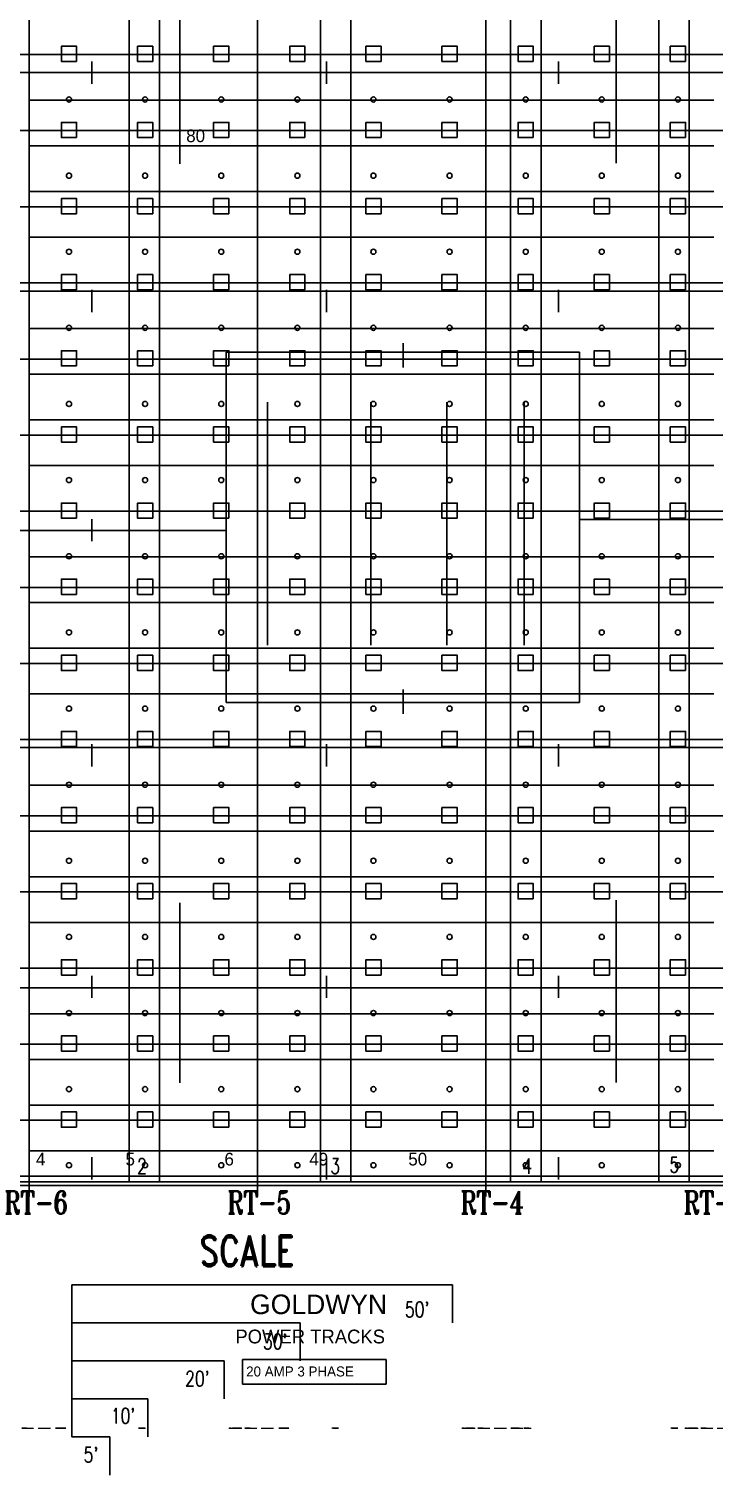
# Model space of a CAD drawing. Extents: x 1373 to 6011, y 746 to 4300.
# Drawn here: x 2741 to 3821, y 746 to 3026 of the extents above; entities that cross this region are included whole.
import ezdxf
from ezdxf.enums import TextEntityAlignment as Align

# ---------------------------------------------------------------- set-up
doc = ezdxf.new("R2010")
doc.units = 0
doc.header["$LTSCALE"] = 192
doc.header["$MEASUREMENT"] = 0
doc.layers.get('0').update_dxf_attribs({"linetype": 'CONTINUOUS'})
for name, color, linetype in [('CEILING', 4, 'CONTINUOUS'), ('ELECTTRACKS', 6, 'CONTINUOUS'), ('FIXT-DWNLITE', 6, 'CONTINUOUS'), ('FIXT-HID', 5, 'CONTINUOUS'), ('FIXT-TRACK', 7, 'CONTINUOUS'), ('VENU-CW', 8, 'CONTINUOUS'), ('VENU-JOIST', 6, 'CONTINUOUS'), ('VENU-TEXT', 7, 'CONTINUOUS'), ('VENU-TRUSS_P-POINTS', 9, 'CONTINUOUS')]:
    doc.layers.add(name, color=color, linetype=linetype)
doc.styles.add('ROMAND', font='romand', dxfattribs={"width": 0.75})
doc.styles.add('ROMANT', font='romant', dxfattribs={"width": 0.75})

# ---------------------------------------------------------------- blocks, each defined once
blk = doc.blocks.new('JOIST')
at = {"layer": 'VENU-JOIST'}
for p, q in [((0.5, 0), (359.5, 0)), ((35.8, 0, -24), (324.2, 0, -24)), ((180, 0, -24), (180, 0))]:
    blk.add_line(p, q, dxfattribs=at)
at = {"layer": 'VENU-JOIST', "extrusion": (0, -1, 0)}
for points in [[(35.8, -24), (11.7, 0)], [(59.8, 0), (35.8, -24)], [(83.8, -24), (59.8, 0)], [(107.9, 0), (83.8, -24)], [(131.9, -24), (107.9, 0)], [(156, 0), (131.9, -24)], [(180, -24), (156, 0)], [(204, 0), (180, -24)], [(228.1, -24), (204, 0)], [(252.1, 0), (228.1, -24)], [(276.2, -24), (252.1, 0)], [(300.2, 0), (276.2, -24)], [(324.2, -24), (300.2, 0)], [(348.3, 0), (324.2, -24)]]:
    blk.add_lwpolyline(points, dxfattribs=at)

msp = doc.modelspace()

# ---------------------------------------------------------------- linework, layer by layer
for p, q in [((4868.2, 1208.2), (2534.2, 1208.2)), ((4874.2, 1202.2), (2551.2, 1202.2)), ((2808.6, 1046), (3408.6, 1046)), ((2808.6, 986), (3168.6, 986)), ((2808.6, 926), (3048.6, 926)), ((2808.6, 866), (2928.6, 866)), ((2808.6, 806), (2868.6, 806))]:
    msp.add_line(p, q)
at = {"color": 1}
for p, q in [((2808.6, 1046), (2808.6, 806)), ((3408.6, 1046), (3408.6, 986)), ((3168.6, 986), (3168.6, 926)), ((3048.6, 926), (3048.6, 866)), ((2928.6, 866), (2928.6, 806)), ((2868.6, 806), (2868.6, 746))]:
    msp.add_line(p, q, dxfattribs=at)
at = {"layer": 'CEILING'}
msp.add_line((1812.2, 1208.2, 299), (4868.2, 1208.2, 299), dxfattribs=at)
at = {"layer": 'ELECTTRACKS'}
for p, q in [((3667, 3101, 300), (3667, 2814, 300)), ((2979, 2955, 300), (2979, 3097, 300)), ((2840, 2939, 300), (2840, 2974, 300)), ((3210, 2939, 300), (3210, 2974, 300)), ((3576, 2939, 300), (3576, 2974, 300)), ((2979, 2813, 300), (2979, 2955, 300)), ((2840, 2579, 300), (2840, 2614, 300)), ((3210, 2579, 300), (3210, 2614, 300)), ((3576, 2579, 300), (3576, 2614, 300)), ((3052, 1964, 300), (3052, 2516, 300)), ((3052, 2516, 300), (3609, 2516, 300)), ((3052, 2242, 300), (3052, 2516, 300)), ((3331, 2492, 300), (3331, 2530, 300)), ((3609, 2516, 300), (3609, 1964, 300)), ((3117, 2054, 300), (3117, 2437, 300)), ((3280, 2054, 300), (3280, 2437, 300)), ((3400, 2054, 300), (3400, 2437, 300)), ((3522, 2054, 300), (3522, 2437, 300)), ((2099, 2235, 300), (3052, 2235, 300)), ((2840, 2218, 300), (2840, 2253, 300)), ((3331, 1946, 300), (3331, 1984, 300)), ((3609, 1964, 300), (3052, 1964, 300)), ((2840, 1863, 300), (2840, 1898, 300)), ((3210, 1863, 300), (3210, 1898, 300)), ((3576, 1863, 300), (3576, 1898, 300)), ((2979, 1506, 300), (2979, 1648, 300)), ((3667, 1652, 300), (3667, 1365, 300)), ((2840, 1498, 300), (2840, 1533, 300)), ((3210, 1498, 300), (3210, 1533, 300)), ((3576, 1498, 300), (3576, 1533, 300)), ((2979, 1364, 300), (2979, 1506, 300)), ((2840, 1212, 300), (2840, 1247, 300)), ((3210, 1212, 300), (3210, 1247, 300)), ((3576, 1212, 300), (3576, 1247, 300)), ((3077.5, 928.2), (3077.5, 889.2)), ((3304.5, 928.2), (3077.5, 928.2)), ((3304.5, 889.2), (3304.5, 928.2)), ((3077.5, 889.2), (3304.5, 889.2))]:
    msp.add_line(p, q, dxfattribs=at)
at = {"layer": 'FIXT-DWNLITE'}
for centre in [(2804.2, 2914.2, 300), (2924.2, 2914.2, 300), (3044.2, 2914.2, 300), (3164.2, 2914.2, 300), (3284.2, 2914.2, 300), (3284.2, 2914.2, 300), (3404.2, 2914.2, 300), (3404.2, 2914.2, 300), (3524.2, 2914.2, 300), (3524.2, 2914.2, 300), (3644.2, 2914.2, 300), (3644.2, 2914.2, 300), (3764.2, 2914.2, 300), (3764.2, 2914.2, 300), (2804.2, 2794.2, 300), (2924.2, 2794.2, 300), (3044.2, 2794.2, 300), (3164.2, 2794.2, 300), (3284.2, 2794.2, 300), (3284.2, 2794.2, 300), (3404.2, 2794.2, 300), (3404.2, 2794.2, 300), (3524.2, 2794.2, 300), (3524.2, 2794.2, 300), (3644.2, 2794.2, 300), (3644.2, 2794.2, 300), (3644.2, 2794.2, 300), (3764.2, 2794.2, 300), (3764.2, 2794.2, 300), (2804.2, 2674.3, 300), (2924.2, 2674.3, 300), (3044.2, 2674.3, 300), (3164.2, 2674.3, 300), (3284.2, 2674.3, 300), (3284.2, 2674.3, 300), (3404.2, 2674.3, 300), (3404.2, 2674.3, 300), (3524.2, 2674.3, 300), (3524.2, 2674.3, 300), (3644.2, 2674.3, 300), (3644.2, 2674.3, 300), (3764.2, 2674.3, 300), (3764.2, 2674.3, 300), (2804.2, 2554.3, 300), (2924.2, 2554.3, 300), (3044.2, 2554.3, 300), (3164.2, 2554.3, 300), (3284.2, 2554.3, 300), (3284.2, 2554.3, 300), (3404.2, 2554.3, 300), (3404.2, 2554.3, 300), (3524.2, 2554.3, 300), (3524.2, 2554.3, 300), (3644.2, 2554.3, 300), (3644.2, 2554.3, 300), (3764.2, 2554.3, 300), (3764.2, 2554.3, 300), (2804.2, 2434.3, 300), (2924.2, 2434.3, 300), (3044.2, 2434.3, 300), (3164.2, 2434.3, 300), (3284.2, 2434.3, 300), (3284.2, 2434.3, 300), (3404.2, 2434.3, 300), (3404.2, 2434.3, 300), (3524.2, 2434.3, 300), (3524.2, 2434.3, 300), (3644.2, 2434.3, 300), (3644.2, 2434.3, 300), (3764.2, 2434.3, 300), (3764.2, 2434.3, 300), (2804.2, 2314.3, 300), (2924.2, 2314.3, 300), (3044.2, 2314.3, 300), (3164.2, 2314.3, 300), (3284.2, 2314.3, 300), (3284.2, 2314.3, 300), (3404.2, 2314.3, 300), (3404.2, 2314.3, 300), (3524.2, 2314.3, 300), (3524.2, 2314.3, 300), (3644.2, 2314.3, 300), (3644.2, 2314.3, 300), (3644.2, 2314.3, 300), (3764.2, 2314.3, 300), (3764.2, 2314.3, 300), (2804.2, 2194.2, 300), (2924.2, 2194.2, 300), (3044.2, 2194.2, 300), (3164.2, 2194.2, 300), (3284.2, 2194.2, 300), (3404.2, 2194.2, 300), (3524.2, 2194.2, 300), (3644.2, 2194.2, 300), (3764.2, 2194.2, 300), (2804.2, 2074.2, 300), (2924.2, 2074.2, 300), (3044.2, 2074.2, 300), (3164.2, 2074.2, 300), (3284.2, 2074.2, 300), (3404.2, 2074.2, 300), (3524.2, 2074.2, 300), (3644.2, 2074.2, 300), (3764.2, 2074.2, 300), (2804.2, 1954.2, 300), (2924.2, 1954.2, 300), (3044.2, 1954.2, 300), (3164.2, 1954.2, 300), (3284.2, 1954.2, 300), (3404.2, 1954.2, 300), (3524.2, 1954.2, 300), (3644.2, 1954.2, 300), (3764.2, 1954.2, 300), (2804.2, 1834.2, 300), (2924.2, 1834.2, 300), (3044.2, 1834.2, 300), (3164.2, 1834.2, 300), (3284.2, 1834.2, 300), (3404.2, 1834.2, 300), (3524.2, 1834.2, 300), (3644.2, 1834.2, 300), (3644.2, 1834.2, 300), (3764.2, 1834.2, 300), (2804.2, 1714.3, 300), (2924.2, 1714.3, 300), (3044.2, 1714.3, 300), (3164.2, 1714.3, 300), (3284.2, 1714.3, 300), (3404.2, 1714.3, 300), (3524.2, 1714.3, 300), (3644.2, 1714.3, 300), (3764.2, 1714.3, 300), (2804.2, 1594.3, 300), (2924.2, 1594.3, 300), (3044.2, 1594.3, 300), (3164.2, 1594.3, 300), (3284.2, 1594.3, 300), (3404.2, 1594.3, 300), (3524.2, 1594.3, 300), (3644.2, 1594.3, 300), (3764.2, 1594.3, 300), (2804.2, 1474.3, 300), (2924.2, 1474.3, 300), (3044.2, 1474.3, 300), (3164.2, 1474.3, 300), (3284.2, 1474.3, 300), (3404.2, 1474.3, 300), (3524.2, 1474.3, 300), (3644.2, 1474.3, 300), (3764.2, 1474.3, 300), (2804.2, 1354.3, 300), (2924.2, 1354.3, 300), (3044.2, 1354.3, 300), (3164.2, 1354.3, 300), (3164.2, 1354.3, 300), (3284.2, 1354.3, 300), (3404.2, 1354.3, 300), (3524.2, 1354.3, 300), (3644.2, 1354.3, 300), (3644.2, 1354.3, 300), (3764.2, 1354.3, 300), (2804.2, 1234.3, 300), (2924.2, 1234.3, 300), (3044.2, 1234.3, 300), (3164.2, 1234.3, 300), (3164.2, 1234.3, 300), (3284.2, 1234.3, 300), (3404.2, 1234.3, 300), (3524.2, 1234.3, 300), (3644.2, 1234.3, 300), (3644.2, 1234.3, 300), (3764.2, 1234.3, 300)]:
    msp.add_circle(centre, 4, dxfattribs=at)
at = {"layer": 'FIXT-HID', "elevation": 300}
for points in [[(2816.2, 2974.2), (2816.2, 2998.2), (2816.2, 2998.2), (2816.2, 2998.2), (2792.2, 2998.2), (2792.2, 2974.2)], [(2816.2, 2974.2), (2816.2, 2998.2), (2816.2, 2998.2), (2816.2, 2998.2), (2792.2, 2998.2), (2792.2, 2974.2)], [(2936.2, 2974.2), (2936.2, 2998.2), (2936.2, 2998.2), (2936.2, 2998.2), (2912.2, 2998.2), (2912.2, 2974.2)], [(2936.2, 2974.2), (2936.2, 2998.2), (2936.2, 2998.2), (2936.2, 2998.2), (2912.2, 2998.2), (2912.2, 2974.2)], [(3056.2, 2974.2), (3056.2, 2998.2), (3056.2, 2998.2), (3056.2, 2998.2), (3032.2, 2998.2), (3032.2, 2974.2)], [(3056.2, 2974.2), (3056.2, 2998.2), (3056.2, 2998.2), (3056.2, 2998.2), (3032.2, 2998.2), (3032.2, 2974.2)], [(3176.2, 2974.2), (3176.2, 2998.2), (3176.2, 2998.2), (3176.2, 2998.2), (3152.2, 2998.2), (3152.2, 2974.2)], [(3176.2, 2974.2), (3176.2, 2998.2), (3176.2, 2998.2), (3176.2, 2998.2), (3152.2, 2998.2), (3152.2, 2974.2)], [(3296.2, 2974.2), (3296.2, 2998.2), (3296.2, 2998.2), (3296.2, 2998.2), (3272.2, 2998.2), (3272.2, 2974.2)], [(3296.2, 2974.2), (3296.2, 2998.2), (3296.2, 2998.2), (3296.2, 2998.2), (3272.2, 2998.2), (3272.2, 2974.2)], [(3416.2, 2974.2), (3416.2, 2998.2), (3416.2, 2998.2), (3416.2, 2998.2), (3392.2, 2998.2), (3392.2, 2974.2)], [(3416.2, 2974.2), (3416.2, 2998.2), (3416.2, 2998.2), (3416.2, 2998.2), (3392.2, 2998.2), (3392.2, 2974.2)], [(3536.2, 2974.2), (3536.2, 2998.2), (3536.2, 2998.2), (3536.2, 2998.2), (3512.2, 2998.2), (3512.2, 2974.2)], [(3536.2, 2974.2), (3536.2, 2998.2), (3536.2, 2998.2), (3536.2, 2998.2), (3512.2, 2998.2), (3512.2, 2974.2)], [(3656.2, 2974.2), (3656.2, 2998.2), (3656.2, 2998.2), (3656.2, 2998.2), (3632.2, 2998.2), (3632.2, 2974.2)], [(3656.2, 2974.2), (3656.2, 2998.2), (3656.2, 2998.2), (3656.2, 2998.2), (3632.2, 2998.2), (3632.2, 2974.2)], [(3776.2, 2974.2), (3776.2, 2998.2), (3776.2, 2998.2), (3776.2, 2998.2), (3752.2, 2998.2), (3752.2, 2974.2)], [(3776.2, 2974.2), (3776.2, 2998.2), (3776.2, 2998.2), (3776.2, 2998.2), (3752.2, 2998.2), (3752.2, 2974.2)], [(2816.2, 2854.2), (2816.2, 2878.2), (2816.2, 2878.2), (2816.2, 2878.2), (2792.2, 2878.2), (2792.2, 2854.2)], [(2936.2, 2854.2), (2936.2, 2878.2), (2936.2, 2878.2), (2936.2, 2878.2), (2912.2, 2878.2), (2912.2, 2854.2)], [(3056.2, 2854.2), (3056.2, 2878.2), (3056.2, 2878.2), (3056.2, 2878.2), (3032.2, 2878.2), (3032.2, 2854.2)], [(3176.2, 2854.2), (3176.2, 2878.2), (3176.2, 2878.2), (3176.2, 2878.2), (3152.2, 2878.2), (3152.2, 2854.2)], [(3296.2, 2854.2), (3296.2, 2878.2), (3296.2, 2878.2), (3296.2, 2878.2), (3272.2, 2878.2), (3272.2, 2854.2)], [(3416.2, 2854.2), (3416.2, 2878.2), (3416.2, 2878.2), (3416.2, 2878.2), (3392.2, 2878.2), (3392.2, 2854.2)], [(3536.2, 2854.2), (3536.2, 2878.2), (3536.2, 2878.2), (3536.2, 2878.2), (3512.2, 2878.2), (3512.2, 2854.2)], [(3656.2, 2854.2), (3656.2, 2878.2), (3656.2, 2878.2), (3656.2, 2878.2), (3632.2, 2878.2), (3632.2, 2854.2)], [(3776.2, 2854.2), (3776.2, 2878.2), (3776.2, 2878.2), (3776.2, 2878.2), (3752.2, 2878.2), (3752.2, 2854.2)], [(2816.2, 2734.2), (2816.2, 2758.2), (2816.2, 2758.2), (2816.2, 2758.2), (2792.2, 2758.2), (2792.2, 2734.2)], [(2936.2, 2734.2), (2936.2, 2758.2), (2936.2, 2758.2), (2936.2, 2758.2), (2912.2, 2758.2), (2912.2, 2734.2)], [(3056.2, 2734.2), (3056.2, 2758.2), (3056.2, 2758.2), (3056.2, 2758.2), (3032.2, 2758.2), (3032.2, 2734.2)], [(3176.2, 2734.2), (3176.2, 2758.2), (3176.2, 2758.2), (3176.2, 2758.2), (3152.2, 2758.2), (3152.2, 2734.2)], [(3296.2, 2734.2), (3296.2, 2758.2), (3296.2, 2758.2), (3296.2, 2758.2), (3272.2, 2758.2), (3272.2, 2734.2)], [(3416.2, 2734.2), (3416.2, 2758.2), (3416.2, 2758.2), (3416.2, 2758.2), (3392.2, 2758.2), (3392.2, 2734.2)], [(3536.2, 2734.2), (3536.2, 2758.2), (3536.2, 2758.2), (3536.2, 2758.2), (3512.2, 2758.2), (3512.2, 2734.2)], [(3656.2, 2734.2), (3656.2, 2758.2), (3656.2, 2758.2), (3656.2, 2758.2), (3632.2, 2758.2), (3632.2, 2734.2)], [(3776.2, 2734.2), (3776.2, 2758.2), (3776.2, 2758.2), (3776.2, 2758.2), (3752.2, 2758.2), (3752.2, 2734.2)], [(2816.2, 2614.2), (2816.2, 2638.2), (2816.2, 2638.2), (2816.2, 2638.2), (2792.2, 2638.2), (2792.2, 2614.2)], [(2936.2, 2614.2), (2936.2, 2638.2), (2936.2, 2638.2), (2936.2, 2638.2), (2912.2, 2638.2), (2912.2, 2614.2)], [(3056.2, 2614.2), (3056.2, 2638.2), (3056.2, 2638.2), (3056.2, 2638.2), (3032.2, 2638.2), (3032.2, 2614.2)], [(3176.2, 2614.2), (3176.2, 2638.2), (3176.2, 2638.2), (3176.2, 2638.2), (3152.2, 2638.2), (3152.2, 2614.2)], [(3296.2, 2614.2), (3296.2, 2638.2), (3296.2, 2638.2), (3296.2, 2638.2), (3272.2, 2638.2), (3272.2, 2614.2)], [(3416.2, 2614.2), (3416.2, 2638.2), (3416.2, 2638.2), (3416.2, 2638.2), (3392.2, 2638.2), (3392.2, 2614.2)], [(3536.2, 2614.2), (3536.2, 2638.2), (3536.2, 2638.2), (3536.2, 2638.2), (3512.2, 2638.2), (3512.2, 2614.2)], [(3656.2, 2614.2), (3656.2, 2638.2), (3656.2, 2638.2), (3656.2, 2638.2), (3632.2, 2638.2), (3632.2, 2614.2)], [(3776.2, 2614.2), (3776.2, 2638.2), (3776.2, 2638.2), (3776.2, 2638.2), (3752.2, 2638.2), (3752.2, 2614.2)], [(2816.2, 2494.2), (2816.2, 2518.2), (2816.2, 2518.2), (2816.2, 2518.2), (2792.2, 2518.2), (2792.2, 2494.2)], [(2936.2, 2494.2), (2936.2, 2518.2), (2936.2, 2518.2), (2936.2, 2518.2), (2912.2, 2518.2), (2912.2, 2494.2)], [(3056.2, 2494.2), (3056.2, 2518.2), (3056.2, 2518.2), (3056.2, 2518.2), (3032.2, 2518.2), (3032.2, 2494.2)], [(3176.2, 2494.2), (3176.2, 2518.2), (3176.2, 2518.2), (3176.2, 2518.2), (3152.2, 2518.2), (3152.2, 2494.2)], [(3296.2, 2494.2), (3296.2, 2518.2), (3296.2, 2518.2), (3296.2, 2518.2), (3272.2, 2518.2), (3272.2, 2494.2)], [(3416.2, 2494.2), (3416.2, 2518.2), (3416.2, 2518.2), (3416.2, 2518.2), (3392.2, 2518.2), (3392.2, 2494.2)], [(3536.2, 2494.2), (3536.2, 2518.2), (3536.2, 2518.2), (3536.2, 2518.2), (3512.2, 2518.2), (3512.2, 2494.2)], [(3656.2, 2494.2), (3656.2, 2518.2), (3656.2, 2518.2), (3656.2, 2518.2), (3632.2, 2518.2), (3632.2, 2494.2)], [(3776.2, 2494.2), (3776.2, 2518.2), (3776.2, 2518.2), (3776.2, 2518.2), (3752.2, 2518.2), (3752.2, 2494.2)], [(2816.2, 2374.2), (2816.2, 2398.2), (2816.2, 2398.2), (2816.2, 2398.2), (2792.2, 2398.2), (2792.2, 2374.2)], [(2936.2, 2374.2), (2936.2, 2398.2), (2936.2, 2398.2), (2936.2, 2398.2), (2912.2, 2398.2), (2912.2, 2374.2)], [(3056.2, 2374.2), (3056.2, 2398.2), (3056.2, 2398.2), (3056.2, 2398.2), (3032.2, 2398.2), (3032.2, 2374.2)], [(3176.2, 2374.2), (3176.2, 2398.2), (3176.2, 2398.2), (3176.2, 2398.2), (3152.2, 2398.2), (3152.2, 2374.2)], [(3296.2, 2374.2), (3296.2, 2398.2), (3296.2, 2398.2), (3296.2, 2398.2), (3272.2, 2398.2), (3272.2, 2374.2)], [(3416.2, 2374.2), (3416.2, 2398.2), (3416.2, 2398.2), (3416.2, 2398.2), (3392.2, 2398.2), (3392.2, 2374.2)], [(3536.2, 2374.2), (3536.2, 2398.2), (3536.2, 2398.2), (3536.2, 2398.2), (3512.2, 2398.2), (3512.2, 2374.2)], [(3656.2, 2374.2), (3656.2, 2398.2), (3656.2, 2398.2), (3656.2, 2398.2), (3632.2, 2398.2), (3632.2, 2374.2)], [(3776.2, 2374.2), (3776.2, 2398.2), (3776.2, 2398.2), (3776.2, 2398.2), (3752.2, 2398.2), (3752.2, 2374.2)], [(2816.2, 2254.2), (2816.2, 2278.2), (2816.2, 2278.2), (2816.2, 2278.2), (2792.2, 2278.2), (2792.2, 2254.2)], [(2816.2, 2254.2), (2816.2, 2278.2), (2816.2, 2278.2), (2816.2, 2278.2), (2792.2, 2278.2), (2792.2, 2254.2)], [(2816.2, 2254.2), (2816.2, 2278.2), (2816.2, 2278.2), (2816.2, 2278.2), (2792.2, 2278.2), (2792.2, 2254.2)], [(2936.2, 2254.2), (2936.2, 2278.2), (2936.2, 2278.2), (2936.2, 2278.2), (2912.2, 2278.2), (2912.2, 2254.2)], [(2936.2, 2254.2), (2936.2, 2278.2), (2936.2, 2278.2), (2936.2, 2278.2), (2912.2, 2278.2), (2912.2, 2254.2)], [(2936.2, 2254.2), (2936.2, 2278.2), (2936.2, 2278.2), (2936.2, 2278.2), (2912.2, 2278.2), (2912.2, 2254.2)], [(3056.2, 2254.2), (3056.2, 2278.2), (3056.2, 2278.2), (3056.2, 2278.2), (3032.2, 2278.2), (3032.2, 2254.2)], [(3056.2, 2254.2), (3056.2, 2278.2), (3056.2, 2278.2), (3056.2, 2278.2), (3032.2, 2278.2), (3032.2, 2254.2)], [(3056.2, 2254.2), (3056.2, 2278.2), (3056.2, 2278.2), (3056.2, 2278.2), (3032.2, 2278.2), (3032.2, 2254.2)], [(3176.2, 2254.2), (3176.2, 2278.2), (3176.2, 2278.2), (3176.2, 2278.2), (3152.2, 2278.2), (3152.2, 2254.2)], [(3296.2, 2254.2), (3296.2, 2278.2), (3296.2, 2278.2), (3296.2, 2278.2), (3272.2, 2278.2), (3272.2, 2254.2)], [(3416.2, 2254.2), (3416.2, 2278.2), (3416.2, 2278.2), (3416.2, 2278.2), (3392.2, 2278.2), (3392.2, 2254.2)], [(3536.2, 2254.2), (3536.2, 2278.2), (3536.2, 2278.2), (3536.2, 2278.2), (3512.2, 2278.2), (3512.2, 2254.2)], [(3656.2, 2254.2), (3656.2, 2278.2), (3656.2, 2278.2), (3656.2, 2278.2), (3632.2, 2278.2), (3632.2, 2254.2)], [(3776.2, 2254.2), (3776.2, 2278.2), (3776.2, 2278.2), (3776.2, 2278.2), (3752.2, 2278.2), (3752.2, 2254.2)], [(2816.2, 2134.2), (2816.2, 2158.2), (2816.2, 2158.2), (2816.2, 2158.2), (2792.2, 2158.2), (2792.2, 2134.2)], [(2816.2, 2134.2), (2816.2, 2158.2), (2816.2, 2158.2), (2816.2, 2158.2), (2792.2, 2158.2), (2792.2, 2134.2)], [(2936.2, 2134.2), (2936.2, 2158.2), (2936.2, 2158.2), (2936.2, 2158.2), (2912.2, 2158.2), (2912.2, 2134.2)], [(2936.2, 2134.2), (2936.2, 2158.2), (2936.2, 2158.2), (2936.2, 2158.2), (2912.2, 2158.2), (2912.2, 2134.2)], [(3056.2, 2134.2), (3056.2, 2158.2), (3056.2, 2158.2), (3056.2, 2158.2), (3032.2, 2158.2), (3032.2, 2134.2)], [(3056.2, 2134.2), (3056.2, 2158.2), (3056.2, 2158.2), (3056.2, 2158.2), (3032.2, 2158.2), (3032.2, 2134.2)], [(3176.2, 2134.2), (3176.2, 2158.2), (3176.2, 2158.2), (3176.2, 2158.2), (3152.2, 2158.2), (3152.2, 2134.2)], [(3296.2, 2134.2), (3296.2, 2158.2), (3296.2, 2158.2), (3296.2, 2158.2), (3272.2, 2158.2), (3272.2, 2134.2)], [(3416.2, 2134.2), (3416.2, 2158.2), (3416.2, 2158.2), (3416.2, 2158.2), (3392.2, 2158.2), (3392.2, 2134.2)], [(3536.2, 2134.2), (3536.2, 2158.2), (3536.2, 2158.2), (3536.2, 2158.2), (3512.2, 2158.2), (3512.2, 2134.2)], [(3656.2, 2134.2), (3656.2, 2158.2), (3656.2, 2158.2), (3656.2, 2158.2), (3632.2, 2158.2), (3632.2, 2134.2)], [(3776.2, 2134.2), (3776.2, 2158.2), (3776.2, 2158.2), (3776.2, 2158.2), (3752.2, 2158.2), (3752.2, 2134.2)], [(2816.2, 2014.2), (2816.2, 2038.2), (2816.2, 2038.2), (2816.2, 2038.2), (2792.2, 2038.2), (2792.2, 2014.2)], [(2816.2, 2014.2), (2816.2, 2038.2), (2816.2, 2038.2), (2816.2, 2038.2), (2792.2, 2038.2), (2792.2, 2014.2)], [(2936.2, 2014.2), (2936.2, 2038.2), (2936.2, 2038.2), (2936.2, 2038.2), (2912.2, 2038.2), (2912.2, 2014.2)], [(2936.2, 2014.2), (2936.2, 2038.2), (2936.2, 2038.2), (2936.2, 2038.2), (2912.2, 2038.2), (2912.2, 2014.2)], [(3056.2, 2014.2), (3056.2, 2038.2), (3056.2, 2038.2), (3056.2, 2038.2), (3032.2, 2038.2), (3032.2, 2014.2)], [(3056.2, 2014.2), (3056.2, 2038.2), (3056.2, 2038.2), (3056.2, 2038.2), (3032.2, 2038.2), (3032.2, 2014.2)], [(3176.2, 2014.2), (3176.2, 2038.2), (3176.2, 2038.2), (3176.2, 2038.2), (3152.2, 2038.2), (3152.2, 2014.2)], [(3176.2, 2014.2), (3176.2, 2038.2), (3176.2, 2038.2), (3176.2, 2038.2), (3152.2, 2038.2), (3152.2, 2014.2)], [(3296.2, 2014.2), (3296.2, 2038.2), (3296.2, 2038.2), (3296.2, 2038.2), (3272.2, 2038.2), (3272.2, 2014.2)], [(3296.2, 2014.2), (3296.2, 2038.2), (3296.2, 2038.2), (3296.2, 2038.2), (3272.2, 2038.2), (3272.2, 2014.2)], [(3416.2, 2014.2), (3416.2, 2038.2), (3416.2, 2038.2), (3416.2, 2038.2), (3392.2, 2038.2), (3392.2, 2014.2)], [(3416.2, 2014.2), (3416.2, 2038.2), (3416.2, 2038.2), (3416.2, 2038.2), (3392.2, 2038.2), (3392.2, 2014.2)], [(3536.2, 2014.2), (3536.2, 2038.2), (3536.2, 2038.2), (3536.2, 2038.2), (3512.2, 2038.2), (3512.2, 2014.2)], [(3536.2, 2014.2), (3536.2, 2038.2), (3536.2, 2038.2), (3536.2, 2038.2), (3512.2, 2038.2), (3512.2, 2014.2)], [(3656.2, 2014.2), (3656.2, 2038.2), (3656.2, 2038.2), (3656.2, 2038.2), (3632.2, 2038.2), (3632.2, 2014.2)], [(3656.2, 2014.2), (3656.2, 2038.2), (3656.2, 2038.2), (3656.2, 2038.2), (3632.2, 2038.2), (3632.2, 2014.2)], [(3776.2, 2014.2), (3776.2, 2038.2), (3776.2, 2038.2), (3776.2, 2038.2), (3752.2, 2038.2), (3752.2, 2014.2)], [(3776.2, 2014.2), (3776.2, 2038.2), (3776.2, 2038.2), (3776.2, 2038.2), (3752.2, 2038.2), (3752.2, 2014.2)], [(2816.2, 1894.2), (2816.2, 1918.2), (2816.2, 1918.2), (2816.2, 1918.2), (2792.2, 1918.2), (2792.2, 1894.2)], [(2936.2, 1894.2), (2936.2, 1918.2), (2936.2, 1918.2), (2936.2, 1918.2), (2912.2, 1918.2), (2912.2, 1894.2)], [(3056.2, 1894.2), (3056.2, 1918.2), (3056.2, 1918.2), (3056.2, 1918.2), (3032.2, 1918.2), (3032.2, 1894.2)], [(3176.2, 1894.2), (3176.2, 1918.2), (3176.2, 1918.2), (3176.2, 1918.2), (3152.2, 1918.2), (3152.2, 1894.2)], [(3176.2, 1894.2), (3176.2, 1918.2), (3176.2, 1918.2), (3176.2, 1918.2), (3152.2, 1918.2), (3152.2, 1894.2)], [(3296.2, 1894.2), (3296.2, 1918.2), (3296.2, 1918.2), (3296.2, 1918.2), (3272.2, 1918.2), (3272.2, 1894.2)], [(3296.2, 1894.2), (3296.2, 1918.2), (3296.2, 1918.2), (3296.2, 1918.2), (3272.2, 1918.2), (3272.2, 1894.2)], [(3416.2, 1894.2), (3416.2, 1918.2), (3416.2, 1918.2), (3416.2, 1918.2), (3392.2, 1918.2), (3392.2, 1894.2)], [(3416.2, 1894.2), (3416.2, 1918.2), (3416.2, 1918.2), (3416.2, 1918.2), (3392.2, 1918.2), (3392.2, 1894.2)], [(3536.2, 1894.2), (3536.2, 1918.2), (3536.2, 1918.2), (3536.2, 1918.2), (3512.2, 1918.2), (3512.2, 1894.2)], [(3536.2, 1894.2), (3536.2, 1918.2), (3536.2, 1918.2), (3536.2, 1918.2), (3512.2, 1918.2), (3512.2, 1894.2)], [(3656.2, 1894.2), (3656.2, 1918.2), (3656.2, 1918.2), (3656.2, 1918.2), (3632.2, 1918.2), (3632.2, 1894.2)], [(3656.2, 1894.2), (3656.2, 1918.2), (3656.2, 1918.2), (3656.2, 1918.2), (3632.2, 1918.2), (3632.2, 1894.2)], [(3776.2, 1894.2), (3776.2, 1918.2), (3776.2, 1918.2), (3776.2, 1918.2), (3752.2, 1918.2), (3752.2, 1894.2)], [(3776.2, 1894.2), (3776.2, 1918.2), (3776.2, 1918.2), (3776.2, 1918.2), (3752.2, 1918.2), (3752.2, 1894.2)], [(2816.2, 1774.2), (2816.2, 1798.2), (2816.2, 1798.2), (2816.2, 1798.2), (2792.2, 1798.2), (2792.2, 1774.2)], [(2936.2, 1774.2), (2936.2, 1798.2), (2936.2, 1798.2), (2936.2, 1798.2), (2912.2, 1798.2), (2912.2, 1774.2)], [(3056.2, 1774.2), (3056.2, 1798.2), (3056.2, 1798.2), (3056.2, 1798.2), (3032.2, 1798.2), (3032.2, 1774.2)], [(3176.2, 1774.2), (3176.2, 1798.2), (3176.2, 1798.2), (3176.2, 1798.2), (3152.2, 1798.2), (3152.2, 1774.2)], [(3296.2, 1774.2), (3296.2, 1798.2), (3296.2, 1798.2), (3296.2, 1798.2), (3272.2, 1798.2), (3272.2, 1774.2)], [(3416.2, 1774.2), (3416.2, 1798.2), (3416.2, 1798.2), (3416.2, 1798.2), (3392.2, 1798.2), (3392.2, 1774.2)], [(3536.2, 1774.2), (3536.2, 1798.2), (3536.2, 1798.2), (3536.2, 1798.2), (3512.2, 1798.2), (3512.2, 1774.2)], [(3656.2, 1774.2), (3656.2, 1798.2), (3656.2, 1798.2), (3656.2, 1798.2), (3632.2, 1798.2), (3632.2, 1774.2)], [(3776.2, 1774.2), (3776.2, 1798.2), (3776.2, 1798.2), (3776.2, 1798.2), (3752.2, 1798.2), (3752.2, 1774.2)], [(2816.2, 1654.2), (2816.2, 1678.2), (2816.2, 1678.2), (2816.2, 1678.2), (2792.2, 1678.2), (2792.2, 1654.2)], [(2936.2, 1654.2), (2936.2, 1678.2), (2936.2, 1678.2), (2936.2, 1678.2), (2912.2, 1678.2), (2912.2, 1654.2)], [(3056.2, 1654.2), (3056.2, 1678.2), (3056.2, 1678.2), (3056.2, 1678.2), (3032.2, 1678.2), (3032.2, 1654.2)], [(3176.2, 1654.2), (3176.2, 1678.2), (3176.2, 1678.2), (3176.2, 1678.2), (3152.2, 1678.2), (3152.2, 1654.2)], [(3296.2, 1654.2), (3296.2, 1678.2), (3296.2, 1678.2), (3296.2, 1678.2), (3272.2, 1678.2), (3272.2, 1654.2)], [(3416.2, 1654.2), (3416.2, 1678.2), (3416.2, 1678.2), (3416.2, 1678.2), (3392.2, 1678.2), (3392.2, 1654.2)], [(3536.2, 1654.2), (3536.2, 1678.2), (3536.2, 1678.2), (3536.2, 1678.2), (3512.2, 1678.2), (3512.2, 1654.2)], [(3656.2, 1654.2), (3656.2, 1678.2), (3656.2, 1678.2), (3656.2, 1678.2), (3632.2, 1678.2), (3632.2, 1654.2)], [(3776.2, 1654.2), (3776.2, 1678.2), (3776.2, 1678.2), (3776.2, 1678.2), (3752.2, 1678.2), (3752.2, 1654.2)], [(2816.2, 1534.2), (2816.2, 1558.2), (2816.2, 1558.2), (2816.2, 1558.2), (2792.2, 1558.2), (2792.2, 1534.2)], [(2936.2, 1534.2), (2936.2, 1558.2), (2936.2, 1558.2), (2936.2, 1558.2), (2912.2, 1558.2), (2912.2, 1534.2)], [(3056.2, 1534.2), (3056.2, 1558.2), (3056.2, 1558.2), (3056.2, 1558.2), (3032.2, 1558.2), (3032.2, 1534.2)], [(3176.2, 1534.2), (3176.2, 1558.2), (3176.2, 1558.2), (3176.2, 1558.2), (3152.2, 1558.2), (3152.2, 1534.2)], [(3296.2, 1534.2), (3296.2, 1558.2), (3296.2, 1558.2), (3296.2, 1558.2), (3272.2, 1558.2), (3272.2, 1534.2)], [(3416.2, 1534.2), (3416.2, 1558.2), (3416.2, 1558.2), (3416.2, 1558.2), (3392.2, 1558.2), (3392.2, 1534.2)], [(3536.2, 1534.2), (3536.2, 1558.2), (3536.2, 1558.2), (3536.2, 1558.2), (3512.2, 1558.2), (3512.2, 1534.2)], [(3656.2, 1534.2), (3656.2, 1558.2), (3656.2, 1558.2), (3656.2, 1558.2), (3632.2, 1558.2), (3632.2, 1534.2)], [(3776.2, 1534.2), (3776.2, 1558.2), (3776.2, 1558.2), (3776.2, 1558.2), (3752.2, 1558.2), (3752.2, 1534.2)], [(2816.2, 1414.2), (2816.2, 1438.2), (2816.2, 1438.2), (2816.2, 1438.2), (2792.2, 1438.2), (2792.2, 1414.2)], [(2936.2, 1414.2), (2936.2, 1438.2), (2936.2, 1438.2), (2936.2, 1438.2), (2912.2, 1438.2), (2912.2, 1414.2)], [(3056.2, 1414.2), (3056.2, 1438.2), (3056.2, 1438.2), (3056.2, 1438.2), (3032.2, 1438.2), (3032.2, 1414.2)], [(3176.2, 1414.2), (3176.2, 1438.2), (3176.2, 1438.2), (3176.2, 1438.2), (3152.2, 1438.2), (3152.2, 1414.2)], [(3296.2, 1414.2), (3296.2, 1438.2), (3296.2, 1438.2), (3296.2, 1438.2), (3272.2, 1438.2), (3272.2, 1414.2)], [(3416.2, 1414.2), (3416.2, 1438.2), (3416.2, 1438.2), (3416.2, 1438.2), (3392.2, 1438.2), (3392.2, 1414.2)], [(3536.2, 1414.2), (3536.2, 1438.2), (3536.2, 1438.2), (3536.2, 1438.2), (3512.2, 1438.2), (3512.2, 1414.2)], [(3656.2, 1414.2), (3656.2, 1438.2), (3656.2, 1438.2), (3656.2, 1438.2), (3632.2, 1438.2), (3632.2, 1414.2)], [(3776.2, 1414.2), (3776.2, 1438.2), (3776.2, 1438.2), (3776.2, 1438.2), (3752.2, 1438.2), (3752.2, 1414.2)], [(2816.2, 1294.3), (2816.2, 1318.3), (2816.2, 1318.3), (2816.2, 1318.3), (2792.2, 1318.3), (2792.2, 1294.3)], [(2936.2, 1294.3), (2936.2, 1318.3), (2936.2, 1318.3), (2936.2, 1318.3), (2912.2, 1318.3), (2912.2, 1294.3)], [(3056.2, 1294.3), (3056.2, 1318.3), (3056.2, 1318.3), (3056.2, 1318.3), (3032.2, 1318.3), (3032.2, 1294.3)], [(3176.2, 1294.3), (3176.2, 1318.3), (3176.2, 1318.3), (3176.2, 1318.3), (3152.2, 1318.3), (3152.2, 1294.3)], [(3296.2, 1294.3), (3296.2, 1318.3), (3296.2, 1318.3), (3296.2, 1318.3), (3272.2, 1318.3), (3272.2, 1294.3)], [(3416.2, 1294.3), (3416.2, 1318.3), (3416.2, 1318.3), (3416.2, 1318.3), (3392.2, 1318.3), (3392.2, 1294.3)], [(3536.2, 1294.3), (3536.2, 1318.3), (3536.2, 1318.3), (3536.2, 1318.3), (3512.2, 1318.3), (3512.2, 1294.3)], [(3656.2, 1294.3), (3656.2, 1318.3), (3656.2, 1318.3), (3656.2, 1318.3), (3632.2, 1318.3), (3632.2, 1294.3)], [(3776.2, 1294.3), (3776.2, 1318.3), (3776.2, 1318.3), (3776.2, 1318.3), (3752.2, 1318.3), (3752.2, 1294.3)]]:
    msp.add_lwpolyline(points, close=True, dxfattribs=at)
at = {"layer": 'FIXT-HID'}
for centre in [(3644.2, 2794.2, 300), (3644.2, 2314.3, 300), (3164.2, 1834.2, 300)]:
    msp.add_circle(centre, 4, dxfattribs=at)
at = {"layer": 'FIXT-TRACK'}
for p, q in [((2099, 2957, 300), (4252, 2957, 300)), ((2099, 2612, 300), (4252, 2612, 300)), ((3609, 2252, 300), (4252, 2252, 300)), ((2099, 1893, 300), (4252, 1893, 300)), ((2099, 1514, 300), (4252, 1514, 300)), ((2502, 1217, 300), (4748, 1217, 300))]:
    msp.add_line(p, q, dxfattribs=at)
at = {"layer": 'VENU-CW'}
for p, q in [((2899, 3322.3, 401), (2899, 1208.2, 401)), ((2947, 3322.3, 401), (2947, 1208.2, 401)), ((3200.5, 3322.3, 401), (3200.5, 1208.2, 401)), ((3248.5, 3322.3, 401), (3248.5, 1208.2, 401)), ((3500.5, 3322.3, 401), (3500.5, 1208.2, 401)), ((3548.5, 3322.3, 401), (3548.5, 1208.2, 401)), ((3734, 3322.3, 401), (3734, 1208.2, 401)), ((3782, 3322.3, 401), (3782, 1208.2, 401)), ((2947, 1208.2, 401), (2899, 1208.2, 401)), ((2899, 1208.2, 397), (2947, 1208.2, 397)), ((3248.5, 1208.2, 401), (3200.5, 1208.2, 401)), ((3200.5, 1208.2, 397), (3248.5, 1208.2, 397)), ((3548.5, 1208.2, 401), (3500.5, 1208.2, 401)), ((3500.5, 1208.2, 397), (3548.5, 1208.2, 397)), ((3782, 1208.2, 401), (3734, 1208.2, 401)), ((3734, 1208.2, 397), (3782, 1208.2, 397))]:
    msp.add_line(p, q, dxfattribs=at)
at = {"layer": 'VENU-CW', "extrusion": (0, -1, 0)}
for p, q in [((2899, 1208.2, 443), (2899, 1208.2, 401)), ((2947, 1208.2, 443), (2947, 1208.2, 401)), ((3200.5, 1208.2, 443), (3200.5, 1208.2, 401)), ((3248.5, 1208.2, 443), (3248.5, 1208.2, 401)), ((3500.5, 1208.2, 443), (3500.5, 1208.2, 401)), ((3548.5, 1208.2, 443), (3548.5, 1208.2, 401)), ((3734, 1208.2, 443), (3734, 1208.2, 401)), ((3782, 1208.2, 443), (3782, 1208.2, 401))]:
    msp.add_line(p, q, dxfattribs=at)
at = {"layer": 'VENU-JOIST', "extrusion": (0, -1, 0)}
for p, q in [((2742.5, 2985.2, 642), (2381.5, 2985.2, 489.5)), ((2381.6, 2985.2, 641.5), (2742.5, 2985.2, 489.5)), ((3102.5, 2985.2, 642), (2741.5, 2985.2, 489.5)), ((2741.6, 2985.2, 641.5), (3102.5, 2985.2, 489.5)), ((3462.5, 2985.2, 642), (3101.5, 2985.2, 489.5)), ((3101.6, 2985.2, 641.5), (3462.5, 2985.2, 489.5)), ((3822.5, 2985.2, 642), (3461.5, 2985.2, 489.5)), ((3461.6, 2985.2, 641.5), (3822.5, 2985.2, 489.5)), ((2742.5, 2265.2, 642), (2381.5, 2265.2, 489.5)), ((2381.6, 2265.2, 641.5), (2742.5, 2265.2, 489.5)), ((3102.5, 2265.2, 642), (2741.5, 2265.2, 489.5)), ((2741.6, 2265.2, 641.5), (3102.5, 2265.2, 489.5)), ((3462.5, 2265.2, 642), (3101.5, 2265.2, 489.5)), ((3101.6, 2265.2, 641.5), (3462.5, 2265.2, 489.5)), ((3822.5, 2265.2, 642), (3461.5, 2265.2, 489.5)), ((3461.6, 2265.2, 641.5), (3822.5, 2265.2, 489.5)), ((2742.5, 1545.2, 642), (2381.5, 1545.2, 489.5)), ((2381.6, 1545.2, 641.5), (2742.5, 1545.2, 489.5)), ((3102.5, 1545.2, 642), (2741.5, 1545.2, 489.5)), ((2741.6, 1545.2, 641.5), (3102.5, 1545.2, 489.5)), ((3462.5, 1545.2, 642), (3101.5, 1545.2, 489.5)), ((3101.6, 1545.2, 641.5), (3462.5, 1545.2, 489.5)), ((3822.5, 1545.2, 642), (3461.5, 1545.2, 489.5)), ((3461.6, 1545.2, 641.5), (3822.5, 1545.2, 489.5))]:
    msp.add_line(p, q, dxfattribs=at)
at = {"layer": 'VENU-TRUSS_P-POINTS', "extrusion": (1, 0, 0)}
for p, q in [((2741.2, 2985.2, 503), (2741.2, 3105.2, 628)), ((3101.2, 2985.2, 503), (3101.2, 3105.2, 628)), ((3461.2, 2985.2, 503), (3461.2, 3105.2, 628)), ((2021.2, 2985.2, 503), (4548.7, 2985.2, 503)), ((2741.2, 2865.2, 503), (2741.2, 2985.2, 628)), ((2741.2, 2985.2, 628), (2741.2, 2985.2, 503)), ((3101.2, 2865.2, 503), (3101.2, 2985.2, 628)), ((3101.2, 2985.2, 628), (3101.2, 2985.2, 503)), ((3461.2, 2865.2, 503), (3461.2, 2985.2, 628)), ((3461.2, 2985.2, 628), (3461.2, 2985.2, 503)), ((2021.2, 2865.2, 503), (4548.7, 2865.2, 503)), ((2741.2, 2865.2, 628), (2741.2, 2865.2, 503)), ((2741.2, 2745.2, 503), (2741.2, 2865.2, 628)), ((3101.2, 2865.2, 628), (3101.2, 2865.2, 503)), ((3101.2, 2745.2, 503), (3101.2, 2865.2, 628)), ((3461.2, 2865.2, 628), (3461.2, 2865.2, 503)), ((3461.2, 2745.2, 503), (3461.2, 2865.2, 628)), ((2021.2, 2745.2, 503), (4548.7, 2745.2, 503)), ((2741.2, 2625.2, 503), (2741.2, 2745.2, 628)), ((2741.2, 2745.2, 628), (2741.2, 2745.2, 503)), ((3101.2, 2625.2, 503), (3101.2, 2745.2, 628)), ((3101.2, 2745.2, 628), (3101.2, 2745.2, 503)), ((3461.2, 2625.2, 503), (3461.2, 2745.2, 628)), ((3461.2, 2745.2, 628), (3461.2, 2745.2, 503)), ((2021.2, 2625.2, 503), (4548.7, 2625.2, 503)), ((2741.2, 2625.2, 628), (2741.2, 2625.2, 503)), ((2741.2, 2505.2, 503), (2741.2, 2625.2, 628)), ((3101.2, 2625.2, 628), (3101.2, 2625.2, 503)), ((3101.2, 2505.2, 503), (3101.2, 2625.2, 628)), ((3461.2, 2625.2, 628), (3461.2, 2625.2, 503)), ((3461.2, 2505.2, 503), (3461.2, 2625.2, 628)), ((2021.2, 2505.2, 503), (4548.7, 2505.2, 503)), ((2741.2, 2505.2, 628), (2741.2, 2505.2, 503)), ((2741.2, 2385.2, 503), (2741.2, 2505.2, 628)), ((3101.2, 2505.2, 628), (3101.2, 2505.2, 503)), ((3101.2, 2385.2, 503), (3101.2, 2505.2, 628)), ((3461.2, 2505.2, 628), (3461.2, 2505.2, 503)), ((3461.2, 2385.2, 503), (3461.2, 2505.2, 628)), ((2021.2, 2385.2, 503), (4548.7, 2385.2, 503)), ((2741.2, 2265.2, 503), (2741.2, 2385.2, 628)), ((2741.2, 2385.2, 628), (2741.2, 2385.2, 503)), ((3101.2, 2265.2, 503), (3101.2, 2385.2, 628)), ((3101.2, 2385.2, 628), (3101.2, 2385.2, 503)), ((3461.2, 2265.2, 503), (3461.2, 2385.2, 628)), ((3461.2, 2385.2, 628), (3461.2, 2385.2, 503)), ((2021.2, 2265.2, 503), (4548.7, 2265.2, 503)), ((2741.2, 2145.2, 628), (2741.2, 2265.2, 503)), ((2741.2, 2265.2, 628), (2741.2, 2265.2, 503)), ((3101.2, 2145.2, 628), (3101.2, 2265.2, 503)), ((3101.2, 2265.2, 628), (3101.2, 2265.2, 503)), ((3461.2, 2145.2, 628), (3461.2, 2265.2, 503)), ((3461.2, 2265.2, 628), (3461.2, 2265.2, 503)), ((2021.2, 2145.2, 503), (4548.7, 2145.2, 503)), ((2741.2, 2025.2, 628), (2741.2, 2145.2, 503)), ((2741.2, 2145.2, 628), (2741.2, 2145.2, 503)), ((3101.2, 2025.2, 628), (3101.2, 2145.2, 503)), ((3101.2, 2145.2, 628), (3101.2, 2145.2, 503)), ((3461.2, 2025.2, 628), (3461.2, 2145.2, 503)), ((3461.2, 2145.2, 628), (3461.2, 2145.2, 503)), ((2021.2, 2025.2, 503), (4548.7, 2025.2, 503)), ((2741.2, 1905.2, 628), (2741.2, 2025.2, 503)), ((2741.2, 2025.2, 628), (2741.2, 2025.2, 503)), ((3101.2, 1905.2, 628), (3101.2, 2025.2, 503)), ((3101.2, 2025.2, 628), (3101.2, 2025.2, 503)), ((3461.2, 1905.2, 628), (3461.2, 2025.2, 503)), ((3461.2, 2025.2, 628), (3461.2, 2025.2, 503)), ((2021.2, 1905.2, 503), (4548.7, 1905.2, 503)), ((2741.2, 1905.2, 628), (2741.2, 1905.2, 503)), ((2741.2, 1785.2, 628), (2741.2, 1905.2, 503)), ((3101.2, 1905.2, 628), (3101.2, 1905.2, 503)), ((3101.2, 1785.2, 628), (3101.2, 1905.2, 503)), ((3461.2, 1905.2, 628), (3461.2, 1905.2, 503)), ((3461.2, 1785.2, 628), (3461.2, 1905.2, 503)), ((2021.2, 1785.2, 503), (4548.7, 1785.2, 503)), ((2741.2, 1665.2, 628), (2741.2, 1785.2, 503)), ((2741.2, 1785.2, 628), (2741.2, 1785.2, 503)), ((3101.2, 1665.2, 628), (3101.2, 1785.2, 503)), ((3101.2, 1785.2, 628), (3101.2, 1785.2, 503)), ((3461.2, 1665.2, 628), (3461.2, 1785.2, 503)), ((3461.2, 1785.2, 628), (3461.2, 1785.2, 503)), ((2021.2, 1665.2, 503), (4548.7, 1665.2, 503)), ((2741.2, 1665.2, 628), (2741.2, 1665.2, 503)), ((2741.2, 1545.2, 628), (2741.2, 1665.2, 503)), ((3101.2, 1665.2, 628), (3101.2, 1665.2, 503)), ((3101.2, 1545.2, 628), (3101.2, 1665.2, 503)), ((3461.2, 1665.2, 628), (3461.2, 1665.2, 503)), ((3461.2, 1545.2, 628), (3461.2, 1665.2, 503)), ((2021.2, 1545.2, 503), (4548.7, 1545.2, 503)), ((2741.2, 1425.2, 628), (2741.2, 1545.2, 503)), ((2741.2, 1545.2, 628), (2741.2, 1545.2, 503)), ((3101.2, 1425.2, 628), (3101.2, 1545.2, 503)), ((3101.2, 1545.2, 628), (3101.2, 1545.2, 503)), ((3461.2, 1425.2, 628), (3461.2, 1545.2, 503)), ((3461.2, 1545.2, 628), (3461.2, 1545.2, 503)), ((2021.2, 1425.2, 503), (4548.7, 1425.2, 503)), ((2741.2, 1425.2, 628), (2741.2, 1425.2, 503)), ((2741.2, 1305.2, 628), (2741.2, 1425.2, 503)), ((3101.2, 1425.2, 628), (3101.2, 1425.2, 503)), ((3101.2, 1305.2, 628), (3101.2, 1425.2, 503)), ((3461.2, 1425.2, 628), (3461.2, 1425.2, 503)), ((3461.2, 1305.2, 628), (3461.2, 1425.2, 503)), ((2021.2, 1305.2, 503), (4548.7, 1305.2, 503)), ((2741.2, 1185.2, 628), (2741.2, 1305.2, 503)), ((2741.2, 1305.2, 628), (2741.2, 1305.2, 503)), ((3101.2, 1185.2, 628), (3101.2, 1305.2, 503)), ((3101.2, 1305.2, 628), (3101.2, 1305.2, 503)), ((3461.2, 1185.2, 628), (3461.2, 1305.2, 503)), ((3461.2, 1305.2, 628), (3461.2, 1305.2, 503))]:
    msp.add_line(p, q, dxfattribs=at)

# ---------------------------------------------------------------- block references
at = {"layer": 'VENU-JOIST'}
for p in [(2741.2, 2985.2, 642), (3101.2, 2985.2, 642), (3461.2, 2985.2, 642), (2741.2, 2913.2, 642), (3101.2, 2913.2, 642), (3461.2, 2913.2, 642), (2741.2, 2841.2, 642), (3101.2, 2841.2, 642), (3461.2, 2841.2, 642), (2741.2, 2769.2, 642), (3101.2, 2769.2, 642), (3461.2, 2769.2, 642), (2741.2, 2697.2, 642), (3101.2, 2697.2, 642), (3461.2, 2697.2, 642), (2741.2, 2625.2, 642), (3101.2, 2625.2, 642), (3461.2, 2625.2, 642), (2741.2, 2553.2, 642), (3101.2, 2553.2, 642), (3461.2, 2553.2, 642), (2741.2, 2481.2, 642), (2741.2, 2481.2, 642), (3101.2, 2481.2, 642), (3101.2, 2481.2, 642), (3461.2, 2481.2, 642), (3461.2, 2481.2, 642), (2741.2, 2409.2, 642), (3101.2, 2409.2, 642), (3461.2, 2409.2, 642), (2741.2, 2337.2, 642), (3101.2, 2337.2, 642), (3461.2, 2337.2, 642), (2741.2, 2265.2, 642), (3101.2, 2265.2, 642), (3461.2, 2265.2, 642), (2741.2, 2193.2, 642), (3101.2, 2193.2, 642), (3461.2, 2193.2, 642), (2741.2, 2121.2, 642), (3101.2, 2121.2, 642), (3461.2, 2121.2, 642), (2741.2, 2049.2, 642), (3101.2, 2049.2, 642), (3461.2, 2049.2, 642), (2741.2, 1977.2, 642), (3101.2, 1977.2, 642), (3461.2, 1977.2, 642), (2741.2, 1905.2, 642), (3101.2, 1905.2, 642), (3461.2, 1905.2, 642), (2741.2, 1833.2, 642), (3101.2, 1833.2, 642), (3461.2, 1833.2, 642), (2741.2, 1761.2, 642), (3101.2, 1761.2, 642), (3461.2, 1761.2, 642), (2741.2, 1689.2, 642), (3101.2, 1689.2, 642), (3461.2, 1689.2, 642), (2741.2, 1617.2, 642), (3101.2, 1617.2, 642), (3461.2, 1617.2, 642), (2741.2, 1545.2, 642), (3101.2, 1545.2, 642), (3461.2, 1545.2, 642), (2741.2, 1473.2, 642), (3101.2, 1473.2, 642), (3461.2, 1473.2, 642), (2741.2, 1401.2, 642), (3101.2, 1401.2, 642), (3461.2, 1401.2, 642), (2741.2, 1329.2, 642), (3101.2, 1329.2, 642), (3461.2, 1329.2, 642), (2741.2, 1257.2, 642), (3101.2, 1257.2, 642), (3461.2, 1257.2, 642)]:
    msp.add_blockref('JOIST', p, dxfattribs=at)

# ---------------------------------------------------------------- texts
at = {"style": 'ROMAND', "width": 0.75}
msp.add_text('SCALE', height=48, dxfattribs=at).set_placement((3010, 1075.4))
at = {"color": 5, "style": 'ROMAND', "width": 0.75}
for s, p in [("50'", (3333.8, 995)), ("30'", (3110, 944.6)), ("20'", (2987.3, 885.9)), ("10'", (2870.1, 827.3)), ("5'", (2827.3, 766.1))]:
    msp.add_text(s, height=24, dxfattribs=at).set_placement(p)
at = {"layer": 'ELECTTRACKS'}
for s, height, p in [('80                                 ', 20, (2989, 2847, 300)), ('3                   4                 5                   6                49                 50', 20, (2596, 1234, 300)), ('POWER TRACKS', 21.75, (3066.5, 953.5)), ('20 AMP 3 PHASE', 15.75, (3083.5, 901.4))]:
    msp.add_text(s, height=height, dxfattribs=at).set_placement(p)
msp.add_text('GOLDWYN', height=30.86, dxfattribs=at).set_placement((3089.7, 999.7), (3305.7, 999.7), align=Align.ALIGNED)
at = {"layer": 'VENU-TEXT', "style": 'ROMANT', "width": 0.75}
for s, height, p in [('2', 24, (2911.5, 1221, 1661.8)), ('3', 24, (3216.2, 1221, 1661.8)), ('4', 24, (3518.9, 1221, 1661.8)), ('5', 24, (3750.9, 1223, 1661.8)), ('RT-6', 36, (2702.1, 1157.6, 1929.8)), ('RT-5', 36, (3053.8, 1157.6, 1929.8)), ('RT-4', 36, (3421.2, 1157.6, 1929.8)), ('RT-3', 36, (3772.8, 1157.6, 1929.8))]:
    msp.add_text(s, height=height, dxfattribs=at).set_placement(p)
at = {"layer": 'VENU-TEXT', "extrusion": (0, -1, 0), "style": 'ROMANT', "width": 0.75}
for s, height, p in [('RT-6', 36, (2702.1, 711.8, -820.1)), ('2', 24, (2911.5, 419.6, -820.1)), ('RT-5', 36, (3053.8, 711.8, -820.1)), ('3', 24, (3216.2, 419.6, -820.1)), ('RT-4', 36, (3421.2, 711.8, -820.1)), ('4', 24, (3518.9, 419.6, -820.1)), ('5', 24, (3750.9, 419.6, -820.1)), ('RT-3', 36, (3772.8, 711.8, -820.1))]:
    msp.add_text(s, height=height, dxfattribs=at).set_placement(p)

doc.saveas('drawing.dxf')
